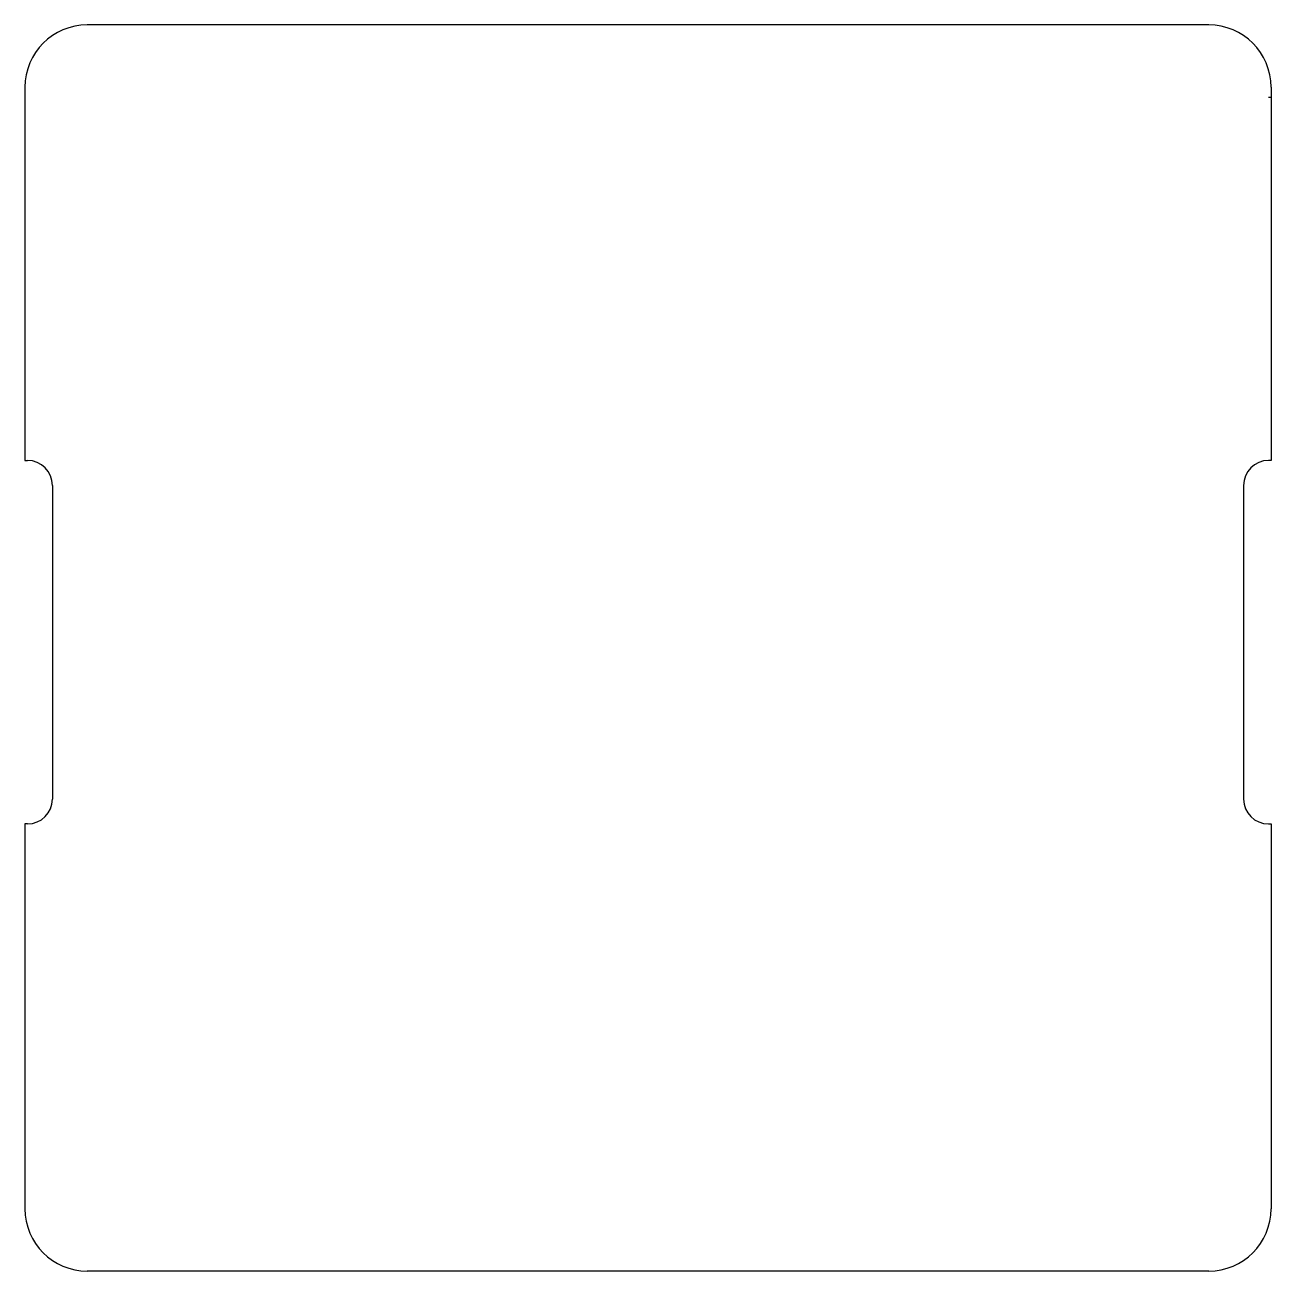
# Model space of a CAD drawing. Extents: x -50 to 50, y -50 to 50.
import ezdxf

# ---------------------------------------------------------------- set-up
doc = ezdxf.new("R2010")
doc.units = 0
doc.layers.add('MODELSKETCH_VISIBLE', color=7, linetype='CONTINUOUS')

msp = doc.modelspace()

# ---------------------------------------------------------------- linework, layer by layer
at = {"layer": 'MODELSKETCH_VISIBLE'}
for p, q in [((45, 50), (-45, 50)), ((50, 45), (50, 15.05)), ((-50, 45), (-50, 15.05)), ((49.8, 44.21), (50, 44.21)), ((-50, 15.05), (-49.8, 15.05)), ((50, 15.05), (49.8, 15.05)), ((-47.8, 13.05), (-47.8, -12.12)), ((47.8, 13.05), (47.8, -12.12)), ((-50, -14.12), (-50, -45)), ((-49.8, -14.12), (-50, -14.12)), ((49.8, -14.12), (50, -14.12)), ((50, -14.12), (50, -45)), ((45, -50), (-45, -50))]:
    msp.add_line(p, q, dxfattribs=at)
for centre, radius, start, end in [((-45, 45), 5, 90, 180), ((45, 45), 5, 0, 90), ((-49.8, 13.05), 2, 0, 90), ((49.8, 13.05), 2, 90, 180), ((-49.8, -12.12), 2, 270, 0), ((49.8, -12.12), 2, 180, 270), ((45, -45), 5, 270, 0), ((-45, -45), 5, 180, 270)]:
    msp.add_arc(centre, radius, start, end, dxfattribs=at)

doc.saveas('drawing.dxf')
